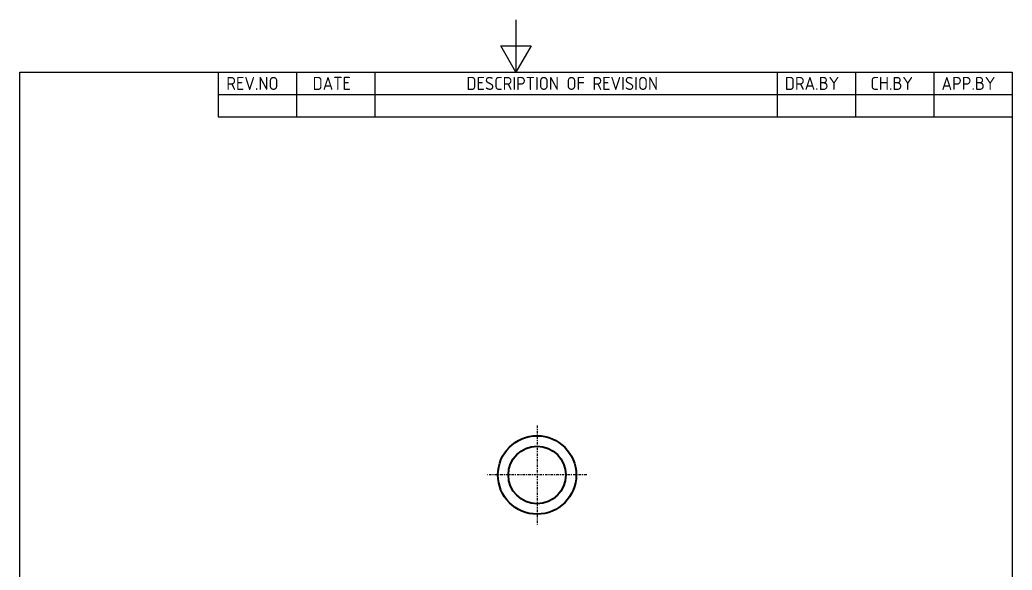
# Model space of a CAD drawing. Header units: millimetres. Extents: x 0 to 105, y 0 to 149.
# Drawn here: x 5 to 100, y 95.8 to 148.5 of the extents above; entities that cross this region are included whole.
import ezdxf

# ---------------------------------------------------------------- set-up
doc = ezdxf.new("R2010")
doc.units = ezdxf.units.MM
doc.header["$LTSCALE"] = 0.5
doc.linetypes.add('CHAIN', pattern=[0.7087, 0.4724, -0.0591, 0.1181, -0.0591])
doc.layers.get('0').update_dxf_attribs({"color": 3, "lineweight": 25, "true_color": 0x00ff00})
for name, color, linetype, lineweight, true_color in [('가시적인 것(ISO)', 3, 'Continuous', 40, 0x00ff00), ('기호(ISO)', 5, 'Continuous', 25, 0x0000ff), ('중심 표식(ISO)', 1, 'Continuous', 25, 0xff0000)]:
    doc.layers.add(name, color=color, linetype=linetype, lineweight=lineweight, true_color=true_color)
doc.layers.add('경계(ISO)', color=7, linetype='Continuous', lineweight=25)
doc.styles.add('ISO ProportionalPSTEK', font='isocp.shx')

# ---------------------------------------------------------------- blocks, each defined once
blk = doc.blocks.new('경계 Default Border')
at = {"layer": '경계(ISO)', "flags": 128}
for points in [[(105, 297.0000076293945), (105, 287.0000076293945), (102.1132469177246, 292.0000076293945), (107.8867530822754, 292.0000076293945), (105, 287.0000076293945)], [(10, 10), (10, 287.0000076293945), (200, 287.0000076293945), (200, 10), (10, 10)]]:
    blk.add_lwpolyline(points, dxfattribs=at)
blk = doc.blocks.new('리비전 내역')
at = {"layer": '기호(ISO)'}
for p, q in [((48.00000000000001, 287.0000076293945), (200, 287.0000076293945)), ((48.00000000000001, 287.0000076293945), (48.00000000000001, 282.7200076293945)), ((63.00000000000001, 287.0000076293945), (63.00000000000001, 282.7200076293945)), ((78, 287.0000076293945), (78, 282.7200076293945)), ((155, 287.0000076293945), (155, 282.7200076293945)), ((170, 287.0000076293945), (170, 282.7200076293945)), ((185, 287.0000076293945), (185, 282.7200076293945)), ((200, 287.0000076293945), (200, 282.7200076293945)), ((48.00000000000001, 282.7200076293945), (200, 282.7200076293945)), ((48.00000000000001, 282.7200076293945), (48.00000000000001, 278.4400076293945)), ((63.00000000000001, 282.7200076293945), (63.00000000000001, 278.4400076293945)), ((78, 282.7200076293945), (78, 278.4400076293945)), ((155, 282.7200076293945), (155, 278.4400076293945)), ((170, 282.7200076293945), (170, 278.4400076293945)), ((185, 282.7200076293945), (185, 278.4400076293945)), ((200, 282.7200076293945), (200, 278.4400076293945)), ((48.00000000000001, 278.4400076293945), (200, 278.4400076293945))]:
    blk.add_line(p, q, dxfattribs=at)
at = {"layer": '기호(ISO)', "color": 2, "true_color": 0xffff00, "char_height": 2.5, "attachment_point": 7, "style": 'ISO ProportionalPSTEK'}
for s, insert in [('REV.NO', (49.5271157026291, 283.5831900503393)), ('DATE', (66.05423110723495, 283.5831900503393)), ('DESCRIPTION OF REVISION', (95.50702043336295, 283.5831900503393)), ('DRA.BY', (156.4757339553203, 283.5831900503393)), ('CH.BY', (172.8642915086116, 283.5831900503393)), ('APP.BY', (186.4777339604403, 283.5831900503393))]:
    blk.add_mtext(s, dxfattribs=dict(at, insert=insert))

msp = doc.modelspace()

# ---------------------------------------------------------------- linework, layer by layer
at = {"layer": '가시적인 것(ISO)'}
for radius in [3.75, 2.75]:
    msp.add_circle((54.51792103556194, 104.9433236807646), radius, dxfattribs=at)
at = {"layer": '중심 표식(ISO)', "linetype": 'CHAIN'}
for p, q in [((54.51792103556194, 109.6933236807646), (54.51792103556194, 100.1933236807646)), ((59.26792103556194, 104.9433236807646), (49.76792103556194, 104.9433236807646))]:
    msp.add_line(p, q, dxfattribs=at)

# ---------------------------------------------------------------- block references
at = {"xscale": 0.5, "yscale": 0.5, "zscale": 0.5}
msp.add_blockref('경계 Default Border', (0, 0), dxfattribs=at)
at = {"layer": '기호(ISO)', "xscale": 0.5, "yscale": 0.5, "zscale": 0.5}
msp.add_blockref('리비전 내역', (0, 0), dxfattribs=at)

doc.saveas('drawing.dxf')
